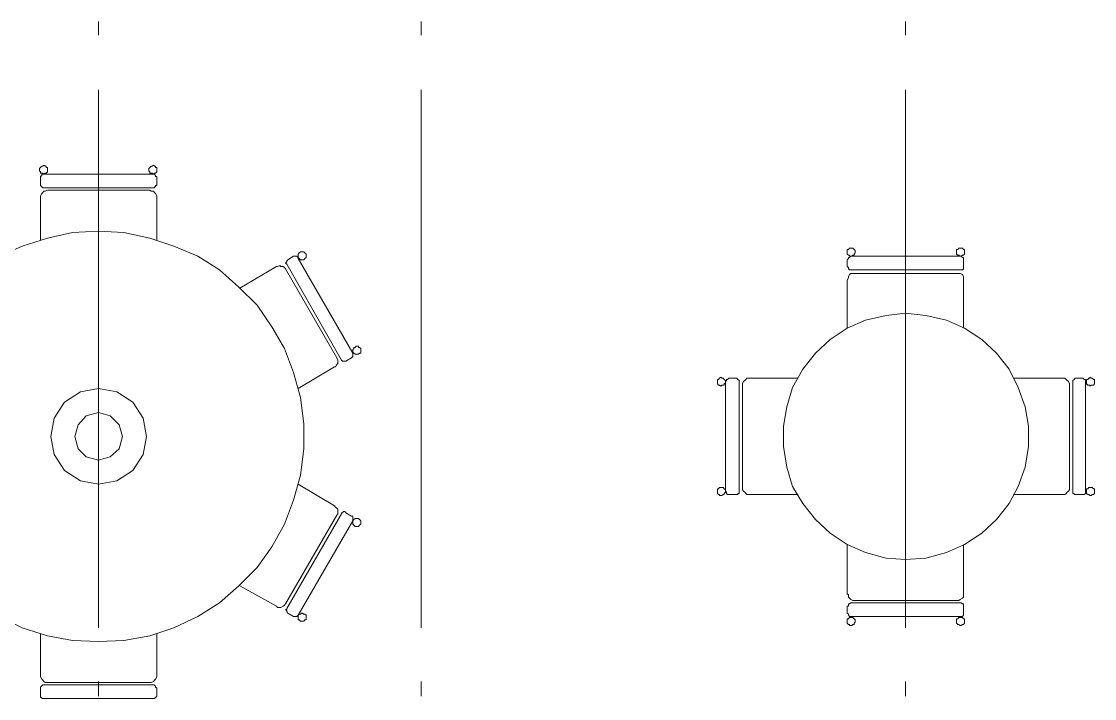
# Model space of a CAD drawing. Header units: millimetres. Extents: x -6983 to 114033, y -5968 to 36007.
# Drawn here: x 10861 to 14846, y 12497 to 15011 of the extents above; entities that cross this region are included whole.
import ezdxf

# ---------------------------------------------------------------- set-up
doc = ezdxf.new("R2010")
doc.units = ezdxf.units.MM
doc.layers.add('PDF _Геометрия', color=7, linetype='Continuous')

msp = doc.modelspace()

# ---------------------------------------------------------------- linework, layer by layer
at = {"layer": 'PDF _Геометрия', "lineweight": 20}
for points in [[(11148, 15010.8), (11148, 14960)], [(12345.5, 15010.8), (12345.5, 14960)], [(14143.8, 15010.8), (14143.8, 14960)], [(11148, 14756.9), (11148, 12759.8)], [(12345.5, 14756.9), (12345.5, 12759.8)], [(14143.8, 14756.9), (14143.8, 12759.8)], [(11148, 12560.9), (11148, 12505.9)], [(12345.5, 12560.9), (12345.5, 12505.9)], [(14143.8, 12560.9), (14143.8, 12505.9)]]:
    msp.add_lwpolyline(points, dxfattribs=at)
at = {"layer": 'PDF _Геометрия', "lineweight": 9}
for points in [[(10957.6, 14460.8), (10957.6, 14456.5), (10957.6, 14452.3), (10953.4, 14448.1), (10949.2, 14448.1), (10944.9, 14443.8), (10940.7, 14448.1), (10936.5, 14448.1), (10932.2, 14448.1), (10932.2, 14452.3), (10928, 14456.5), (10928, 14460.8), (10928, 14465), (10932.2, 14469.2), (10936.5, 14473.4), (10940.7, 14473.4), (10944.9, 14477.7), (10949.2, 14473.4), (10953.4, 14473.4), (10953.4, 14469.2), (10957.6, 14469.2), (10957.6, 14465)], [(11334.2, 14460.8), (11334.2, 14465), (11338.4, 14469.2), (11342.7, 14473.4), (11346.9, 14473.4), (11351.1, 14477.7), (11355.4, 14473.4), (11359.6, 14473.4), (11359.6, 14469.2), (11363.8, 14469.2), (11363.8, 14465), (11363.8, 14460.8), (11363.8, 14456.5), (11363.8, 14452.3), (11359.6, 14448.1), (11355.4, 14448.1), (11351.1, 14443.8), (11346.9, 14448.1), (11342.7, 14448.1), (11338.4, 14448.1), (11338.4, 14452.3), (11334.2, 14456.5)], [(11363.8, 14405.7), (11363.8, 14401.5), (11359.6, 14401.5), (11359.6, 14397.3), (11355.4, 14397.3), (11355.4, 14393.1), (11351.1, 14393.1), (10944.9, 14393.1), (10940.7, 14393.1), (10936.5, 14397.3), (10932.2, 14401.5), (10932.2, 14405.7), (10932.2, 14431.1), (10932.2, 14435.4), (10936.5, 14439.6), (10936.5, 14443.8), (10940.7, 14443.8), (10944.9, 14443.8), (11351.1, 14443.8), (11355.4, 14443.8), (11359.6, 14439.6), (11359.6, 14435.4), (11363.8, 14435.4), (11363.8, 14431.1)], [(11846.2, 14109.6), (11842, 14113.8), (11846.2, 14118), (11846.2, 14122.2), (11850.4, 14126.5), (11871.6, 14139.2), (11875.8, 14139.2), (11880, 14139.2), (11884.3, 14139.2), (11888.5, 14134.9), (11888.5, 14139.2), (11888.5, 14143.4), (11888.5, 14147.6), (11892.7, 14151.9), (11897, 14156.1), (11901.2, 14156.1), (11905.4, 14156.1), (11909.7, 14156.1), (11913.9, 14151.9), (11918.1, 14147.6), (11918.1, 14143.4), (11918.1, 14139.2), (11918.1, 14134.9), (11913.9, 14130.7), (11909.7, 14126.5), (11905.4, 14126.5), (11901.2, 14126.5), (11897, 14126.5), (11892.7, 14130.7), (11888.5, 14134.9), (11888.5, 14130.7), (12091.6, 13779.5), (12091.6, 13775.3), (12091.6, 13771), (12091.6, 13766.8), (12087.4, 13762.6), (12066.2, 13749.9), (12062, 13749.9), (12057.8, 13749.9), (12053.5, 13749.9), (12049.3, 13754.1)], [(13957.6, 14156.1), (13957.6, 14151.9), (13953.4, 14147.6), (13953.4, 14143.4), (13949.2, 14143.4), (13944.9, 14139.2), (13940.7, 14139.2), (13936.5, 14139.2), (13936.5, 14143.4), (13932.2, 14143.4), (13928, 14147.6), (13928, 14151.9), (13928, 14156.1), (13928, 14160.3), (13928, 14164.6), (13932.2, 14164.6), (13936.5, 14168.8), (13940.7, 14168.8), (13944.9, 14168.8), (13949.2, 14168.8), (13953.4, 14164.6), (13957.6, 14160.3)], [(14334.2, 14156.1), (14334.2, 14160.3), (14334.2, 14164.6), (14338.4, 14164.6), (14342.7, 14168.8), (14346.9, 14168.8), (14351.1, 14168.8), (14355.4, 14168.8), (14359.6, 14164.6), (14363.8, 14164.6), (14363.8, 14160.3), (14363.8, 14156.1), (14363.8, 14151.9), (14363.8, 14147.6), (14359.6, 14143.4), (14355.4, 14143.4), (14351.1, 14139.2), (14346.9, 14139.2), (14342.7, 14143.4), (14338.4, 14143.4), (14334.2, 14147.6), (14334.2, 14151.9)], [(14359.6, 14126.5), (14359.6, 14101.1), (14359.6, 14096.9), (14359.6, 14092.6), (14355.4, 14088.4), (14351.1, 14088.4), (14346.9, 14088.4), (13940.7, 14088.4), (13936.5, 14088.4), (13932.2, 14092.6), (13932.2, 14096.9), (13928, 14101.1), (13928, 14126.5), (13932.2, 14130.7), (13932.2, 14134.9), (13936.5, 14134.9), (13940.7, 14139.2), (14346.9, 14139.2), (14351.1, 14139.2), (14355.4, 14134.9), (14359.6, 14134.9), (14359.6, 14130.7)], [(14143.8, 13927.6), (14220, 13919.1), (14296.1, 13902.2), (14363.8, 13872.6), (14427.3, 13830.3), (14482.3, 13779.5), (14528.8, 13720.3), (14562.7, 13652.6), (14588.1, 13580.6), (14600.8, 13508.7), (14600.8, 13432.5), (14588.1, 13356.4), (14562.7, 13284.4), (14528.8, 13221), (14482.3, 13161.7), (14427.3, 13111), (14363.8, 13068.7), (14296.1, 13039), (14220, 13017.9), (14143.8, 13013.6), (14071.9, 13017.9), (13995.7, 13039), (13928, 13068.7), (13864.5, 13111), (13809.5, 13161.7), (13763, 13221), (13724.9, 13284.4), (13703.7, 13356.4), (13691, 13432.5), (13691, 13508.7), (13703.7, 13580.6), (13724.9, 13652.6), (13763, 13720.3), (13809.5, 13779.5), (13864.5, 13830.3), (13928, 13872.6), (13995.7, 13902.2), (14071.9, 13919.1)], [(12100.1, 13800.7), (12104.3, 13804.9), (12108.5, 13804.9), (12112.8, 13804.9), (12112.8, 13800.7), (12117, 13800.7), (12121.2, 13796.4), (12121.2, 13792.2), (12121.2, 13788), (12121.2, 13783.7), (12121.2, 13779.5), (12117, 13779.5), (12112.8, 13775.3), (12108.5, 13775.3), (12104.3, 13775.3), (12100.1, 13775.3), (12095.8, 13779.5), (12091.6, 13783.7), (12091.6, 13788), (12091.6, 13792.2), (12095.8, 13796.4), (12095.8, 13800.7)], [(13458.3, 13656.8), (13454.1, 13661), (13449.9, 13661), (13445.6, 13665.3), (13445.6, 13669.5), (13445.6, 13673.7), (13445.6, 13678), (13445.6, 13682.2), (13449.9, 13682.2), (13454.1, 13686.4), (13458.3, 13690.7), (13462.6, 13686.4), (13466.8, 13686.4), (13471, 13682.2), (13475.3, 13678), (13475.3, 13673.7), (13475.3, 13669.5), (13471, 13665.3), (13471, 13661), (13466.8, 13661), (13462.6, 13661)], [(13483.7, 13682.2), (13487.9, 13686.4), (13513.3, 13686.4), (13517.6, 13686.4), (13521.8, 13682.2), (13526, 13678), (13526, 13673.7), (13526, 13267.5), (13526, 13263.3), (13526, 13259.1), (13521.8, 13259.1), (13521.8, 13254.8), (13517.6, 13254.8), (13513.3, 13254.8), (13487.9, 13254.8), (13483.7, 13254.8), (13479.5, 13259.1), (13479.5, 13263.3), (13475.3, 13267.5), (13475.3, 13673.7), (13479.5, 13678), (13479.5, 13682.2)], [(14778.5, 13254.8), (14774.3, 13254.8), (14770, 13254.8), (14770, 13259.1), (14765.8, 13259.1), (14765.8, 13263.3), (14765.8, 13267.5), (14765.8, 13673.7), (14765.8, 13678), (14770, 13682.2), (14774.3, 13686.4), (14778.5, 13686.4), (14799.7, 13686.4), (14803.9, 13686.4), (14808.1, 13682.2), (14812.3, 13682.2), (14812.3, 13678), (14812.3, 13673.7), (14812.3, 13267.5), (14812.3, 13263.3), (14812.3, 13259.1), (14808.1, 13254.8), (14803.9, 13254.8), (14799.7, 13254.8)], [(14829.3, 13656.8), (14829.3, 13661), (14825, 13661), (14820.8, 13661), (14816.6, 13665.3), (14816.6, 13669.5), (14816.6, 13673.7), (14816.6, 13678), (14816.6, 13682.2), (14820.8, 13682.2), (14825, 13686.4), (14829.3, 13686.4), (14829.3, 13690.7), (14833.5, 13686.4), (14837.7, 13686.4), (14842, 13682.2), (14846.2, 13682.2), (14846.2, 13678), (14846.2, 13673.7), (14846.2, 13669.5), (14846.2, 13665.3), (14842, 13661), (14837.7, 13661), (14833.5, 13661)], [(10970.3, 13470.6), (10983, 13402.9), (11021.1, 13343.7), (11080.3, 13305.6), (11148, 13292.9), (11215.7, 13305.6), (11275, 13343.7), (11313.1, 13402.9), (11325.7, 13470.6), (11313.1, 13538.3), (11275, 13597.6), (11215.7, 13635.6), (11148, 13648.3), (11080.3, 13635.6), (11021.1, 13597.6), (10983, 13538.3)], [(11059.2, 13470.6), (11071.9, 13424.1), (11101.5, 13394.5), (11148, 13381.8), (11190.3, 13394.5), (11224.2, 13424.1), (11236.9, 13470.6), (11224.2, 13512.9), (11190.3, 13546.8), (11148, 13559.5), (11101.5, 13546.8), (11071.9, 13512.9)], [(13458.3, 13280.2), (13462.6, 13280.2), (13466.8, 13280.2), (13471, 13276), (13475.3, 13271.8), (13475.3, 13267.5), (13475.3, 13263.3), (13471, 13259.1), (13471, 13254.8), (13466.8, 13254.8), (13462.6, 13250.6), (13458.3, 13250.6), (13454.1, 13250.6), (13454.1, 13254.8), (13449.9, 13254.8), (13445.6, 13259.1), (13445.6, 13263.3), (13445.6, 13267.5), (13445.6, 13271.8), (13445.6, 13276), (13449.9, 13276), (13454.1, 13280.2)], [(14829.3, 13280.2), (14833.5, 13280.2), (14837.7, 13280.2), (14842, 13276), (14846.2, 13276), (14846.2, 13271.8), (14846.2, 13267.5), (14846.2, 13263.3), (14846.2, 13259.1), (14842, 13254.8), (14837.7, 13254.8), (14833.5, 13250.6), (14829.3, 13250.6), (14825, 13254.8), (14820.8, 13254.8), (14816.6, 13259.1), (14816.6, 13263.3), (14816.6, 13267.5), (14816.6, 13271.8), (14816.6, 13276), (14820.8, 13276), (14825, 13280.2)], [(11871.6, 12802.1), (11850.4, 12814.8), (11846.2, 12819), (11846.2, 12823.2), (11842, 12827.5), (11846.2, 12827.5), (11846.2, 12831.7), (12049.3, 13182.9), (12049.3, 13187.1), (12053.5, 13187.1), (12057.8, 13191.4), (12062, 13191.4), (12066.2, 13187.1), (12087.4, 13174.4), (12091.6, 13174.4), (12091.6, 13170.2), (12091.6, 13166), (12091.6, 13161.7), (12091.6, 13157.5), (11888.5, 12806.3), (11884.3, 12802.1), (11880, 12802.1), (11875.8, 12802.1)], [(12100.1, 13136.4), (12095.8, 13140.6), (12091.6, 13144.8), (12091.6, 13149), (12091.6, 13153.3), (12091.6, 13157.5), (12095.8, 13161.7), (12100.1, 13166), (12104.3, 13166), (12108.5, 13166), (12112.8, 13166), (12117, 13161.7), (12121.2, 13157.5), (12121.2, 13153.3), (12121.2, 13149), (12121.2, 13144.8), (12117, 13140.6), (12112.8, 13136.4), (12108.5, 13136.4), (12104.3, 13136.4)], [(13928, 12814.8), (13928, 12840.2), (13932.2, 12840.2), (13932.2, 12844.4), (13932.2, 12848.6), (13936.5, 12848.6), (13940.7, 12852.9), (14346.9, 12852.9), (14351.1, 12852.9), (14355.4, 12848.6), (14359.6, 12848.6), (14359.6, 12844.4), (14359.6, 12840.2), (14359.6, 12814.8), (14359.6, 12810.5), (14359.6, 12806.3), (14355.4, 12802.1), (14351.1, 12802.1), (14346.9, 12802.1), (13940.7, 12802.1), (13936.5, 12802.1), (13932.2, 12806.3), (13932.2, 12810.5)], [(11909.7, 12810.5), (11913.9, 12810.5), (11918.1, 12806.3), (11918.1, 12802.1), (11918.1, 12797.8), (11918.1, 12793.6), (11918.1, 12789.4), (11913.9, 12789.4), (11909.7, 12785.2), (11905.4, 12785.2), (11901.2, 12785.2), (11897, 12785.2), (11892.7, 12789.4), (11888.5, 12789.4), (11888.5, 12793.6), (11888.5, 12797.8), (11888.5, 12802.1), (11888.5, 12806.3), (11892.7, 12810.5), (11897, 12810.5), (11901.2, 12814.8), (11905.4, 12814.8)], [(13957.6, 12785.2), (13957.6, 12780.9), (13953.4, 12776.7), (13953.4, 12772.5), (13949.2, 12772.5), (13944.9, 12768.2), (13940.7, 12768.2), (13936.5, 12768.2), (13936.5, 12772.5), (13932.2, 12772.5), (13928, 12776.7), (13928, 12780.9), (13928, 12785.2), (13928, 12789.4), (13928, 12793.6), (13932.2, 12793.6), (13936.5, 12797.8), (13940.7, 12797.8), (13944.9, 12797.8), (13949.2, 12797.8), (13953.4, 12793.6), (13957.6, 12789.4)], [(14334.2, 12785.2), (14334.2, 12789.4), (14334.2, 12793.6), (14338.4, 12793.6), (14342.7, 12797.8), (14346.9, 12797.8), (14351.1, 12797.8), (14355.4, 12797.8), (14359.6, 12793.6), (14363.8, 12793.6), (14363.8, 12789.4), (14363.8, 12785.2), (14363.8, 12780.9), (14363.8, 12776.7), (14359.6, 12772.5), (14355.4, 12772.5), (14351.1, 12768.2), (14346.9, 12768.2), (14342.7, 12772.5), (14338.4, 12772.5), (14334.2, 12776.7), (14334.2, 12780.9)], [(10932.2, 12505.9), (10932.2, 12510.1), (10932.2, 12535.5), (10932.2, 12539.7), (10936.5, 12544), (10940.7, 12548.2), (10944.9, 12548.2), (11351.1, 12548.2), (11355.4, 12548.2), (11355.4, 12544), (11359.6, 12544), (11359.6, 12539.7), (11363.8, 12535.5), (11363.8, 12510.1), (11363.8, 12505.9), (11359.6, 12501.7), (11355.4, 12497.4), (11351.1, 12497.4), (10944.9, 12497.4), (10940.7, 12497.4), (10936.5, 12497.4), (10936.5, 12501.7), (10932.2, 12501.7)]]:
    msp.add_lwpolyline(points, close=True, dxfattribs=at)
for points in [[(10932.2, 14469.2), (10932.2, 14469.2)], [(11338.4, 14469.2), (11338.4, 14469.2)], [(10932.2, 14435.4), (10932.2, 14435.4)], [(10953.4, 14448.1), (10953.4, 14448.1)], [(11355.4, 14443.8), (11355.4, 14443.8)], [(11359.6, 14448.1), (11359.6, 14448.1)], [(10932.2, 14401.5), (10932.2, 14401.5)], [(10936.5, 14397.3), (10936.5, 14397.3)], [(10932.2, 14198.4), (10932.2, 14359.2), (10932.2, 14363.4), (10936.5, 14371.9), (10940.7, 14376.1), (10944.9, 14380.4), (10949.2, 14380.4), (10957.6, 14384.6), (11338.4, 14384.6), (11342.7, 14380.4), (11351.1, 14380.4), (11355.4, 14376.1), (11359.6, 14371.9), (11363.8, 14363.4), (11363.8, 14359.2), (11363.8, 14198.4)], [(10779.9, 14139.2), (10864.5, 14177.3), (10957.6, 14206.9), (11050.7, 14228), (11148, 14232.3), (11241.1, 14228), (11338.4, 14206.9), (11427.3, 14177.3), (11516.2, 14139.2), (11596.5, 14088.4), (11668.5, 14024.9), (11736.2, 13957.2), (11791.2, 13876.8), (11837.7, 13796.4), (11871.6, 13707.6), (11897, 13614.5), (11909.7, 13517.2), (11909.7, 13424.1), (11897, 13326.8), (11871.6, 13233.7), (11837.7, 13144.8), (11791.2, 13060.2), (11736.2, 12984), (11668.5, 12916.3), (11596.5, 12852.9), (11516.2, 12802.1), (11427.3, 12759.8), (11338.4, 12730.1), (11241.1, 12713.2), (11148, 12709), (11050.7, 12713.2), (10957.6, 12730.1), (10864.5, 12759.8), (10779.9, 12802.1)], [(11905.4, 14156.1), (11905.4, 14156.1)], [(13936.5, 14168.8), (13936.5, 14168.8)], [(13953.4, 14164.6), (13953.4, 14164.6)], [(14351.1, 14168.8), (14351.1, 14168.8)], [(11846.2, 14122.2), (11846.2, 14122.2)], [(11846.2, 14109.6), (11846.2, 14109.6)], [(11875.8, 14139.2), (11875.8, 14139.2)], [(11888.5, 14143.4), (11888.5, 14143.4)], [(11905.4, 14126.5), (11905.4, 14126.5)], [(11918.1, 14143.4), (11918.1, 14143.4)], [(13932.2, 14130.7), (13932.2, 14130.7)], [(13940.7, 14139.2), (13940.7, 14139.2)], [(14351.1, 14139.2), (14351.1, 14139.2)], [(14359.6, 14130.7), (14359.6, 14130.7)], [(11672.7, 14020.7), (11808.1, 14101.1), (11812.3, 14101.1), (11820.8, 14105.3), (11825, 14101.1), (11833.5, 14101.1), (11837.7, 14096.9), (11842, 14092.6), (12032.4, 13762.6), (12036.6, 13754.1), (12036.6, 13749.9), (12036.6, 13741.4), (12032.4, 13737.2), (12028.1, 13728.7), (12023.9, 13728.7), (11888.5, 13648.3)], [(13928, 13872.6), (13928, 14050.3), (13932.2, 14058.8), (13932.2, 14063), (13936.5, 14071.5), (13940.7, 14075.7), (13949.2, 14075.7), (13953.4, 14075.7), (14334.2, 14075.7), (14342.7, 14075.7), (14346.9, 14075.7), (14355.4, 14071.5), (14359.6, 14063), (14359.6, 14058.8), (14359.6, 14050.3), (14359.6, 13872.6)], [(13932.2, 14096.9), (13932.2, 14096.9)], [(13940.7, 14088.4), (13940.7, 14088.4)], [(14359.6, 14096.9), (14359.6, 14096.9)], [(12049.3, 13754.1), (12049.3, 13754.1)], [(12057.8, 13749.9), (12057.8, 13749.9)], [(12091.6, 13779.5), (12091.6, 13779.5)], [(12091.6, 13766.8), (12091.6, 13766.8)], [(12095.8, 13779.5), (12095.8, 13779.5)], [(12112.8, 13775.3), (12112.8, 13775.3)], [(13454.1, 13686.4), (13454.1, 13686.4)], [(13471, 13682.2), (13471, 13682.2)], [(13479.5, 13678), (13479.5, 13678)], [(13487.9, 13686.4), (13487.9, 13686.4)], [(13521.8, 13682.2), (13521.8, 13682.2)], [(13526, 13678), (13526, 13678)], [(13746.1, 13254.8), (13564.1, 13254.8), (13555.6, 13254.8), (13551.4, 13259.1), (13547.2, 13263.3), (13543, 13267.5), (13538.7, 13271.8), (13538.7, 13280.2), (13538.7, 13661), (13538.7, 13665.3), (13543, 13673.7), (13547.2, 13678), (13551.4, 13682.2), (13555.6, 13686.4), (13564.1, 13686.4), (13746.1, 13686.4)], [(14545.8, 13686.4), (14727.7, 13686.4), (14736.2, 13686.4), (14740.4, 13682.2), (14744.6, 13678), (14748.9, 13673.7), (14753.1, 13665.3), (14753.1, 13661), (14753.1, 13280.2), (14753.1, 13271.8), (14748.9, 13267.5), (14744.6, 13263.3), (14740.4, 13259.1), (14736.2, 13254.8), (14727.7, 13254.8), (14545.8, 13254.8)], [(14765.8, 13678), (14765.8, 13678)], [(14770, 13682.2), (14770, 13682.2)], [(14812.3, 13678), (14812.3, 13678)], [(13454.1, 13661), (13454.1, 13661)], [(11888.5, 13292.9), (12023.9, 13212.5), (12028.1, 13208.3), (12032.4, 13204.1), (12036.6, 13199.8), (12036.6, 13191.4), (12036.6, 13182.9), (12032.4, 13178.7), (11842, 12848.6), (11837.7, 12844.4), (11833.5, 12840.2), (11825, 12835.9), (11820.8, 12835.9), (11812.3, 12835.9), (11808.1, 12840.2), (11672.7, 12916.3)], [(13454.1, 13280.2), (13454.1, 13280.2)], [(13471, 13276), (13471, 13276)], [(14829.3, 13280.2), (14829.3, 13280.2)], [(13479.5, 13259.1), (13479.5, 13259.1)], [(13487.9, 13254.8), (13487.9, 13254.8)], [(14812.3, 13259.1), (14812.3, 13259.1)], [(14829.3, 13250.6), (14829.3, 13250.6)], [(12057.8, 13191.4), (12057.8, 13191.4)], [(12091.6, 13170.2), (12091.6, 13170.2)], [(12108.5, 13166), (12108.5, 13166)], [(12091.6, 13149), (12091.6, 13149)], [(12108.5, 13136.4), (12108.5, 13136.4)], [(12121.2, 13149), (12121.2, 13149)], [(14359.6, 13068.7), (14359.6, 12886.7), (14359.6, 12882.5), (14359.6, 12874), (14355.4, 12869.8), (14346.9, 12865.5), (14342.7, 12861.3), (14334.2, 12861.3), (13953.4, 12861.3), (13949.2, 12861.3), (13940.7, 12865.5), (13936.5, 12869.8), (13932.2, 12874), (13932.2, 12882.5), (13928, 12886.7), (13928, 13068.7)], [(13940.7, 12852.9), (13940.7, 12852.9)], [(14359.6, 12840.2), (14359.6, 12840.2)], [(11846.2, 12819), (11846.2, 12819)], [(11875.8, 12802.1), (11875.8, 12802.1)], [(11888.5, 12806.3), (11888.5, 12806.3)], [(11901.2, 12814.8), (11901.2, 12814.8)], [(13932.2, 12806.3), (13932.2, 12806.3)], [(13936.5, 12797.8), (13936.5, 12797.8)], [(13940.7, 12802.1), (13940.7, 12802.1)], [(13953.4, 12793.6), (13953.4, 12793.6)], [(14351.1, 12797.8), (14351.1, 12797.8)], [(14359.6, 12806.3), (14359.6, 12806.3)], [(11901.2, 12785.2), (11901.2, 12785.2)], [(14351.1, 12768.2), (14351.1, 12768.2)], [(11363.8, 12738.6), (11363.8, 12582), (11363.8, 12577.8), (11359.6, 12569.4), (11355.4, 12565.1), (11351.1, 12560.9), (11342.7, 12556.7), (11338.4, 12556.7), (10957.6, 12556.7), (10949.2, 12556.7), (10944.9, 12560.9), (10940.7, 12565.1), (10936.5, 12569.4), (10932.2, 12577.8), (10932.2, 12582), (10932.2, 12738.6)], [(10932.2, 12535.5), (10932.2, 12535.5)], [(10936.5, 12544), (10936.5, 12544)], [(11363.8, 12535.5), (11363.8, 12535.5)], [(11355.4, 12497.4), (11355.4, 12497.4)], [(11359.6, 12501.7), (11359.6, 12501.7)]]:
    msp.add_lwpolyline(points, dxfattribs=at)

doc.saveas('drawing.dxf')
